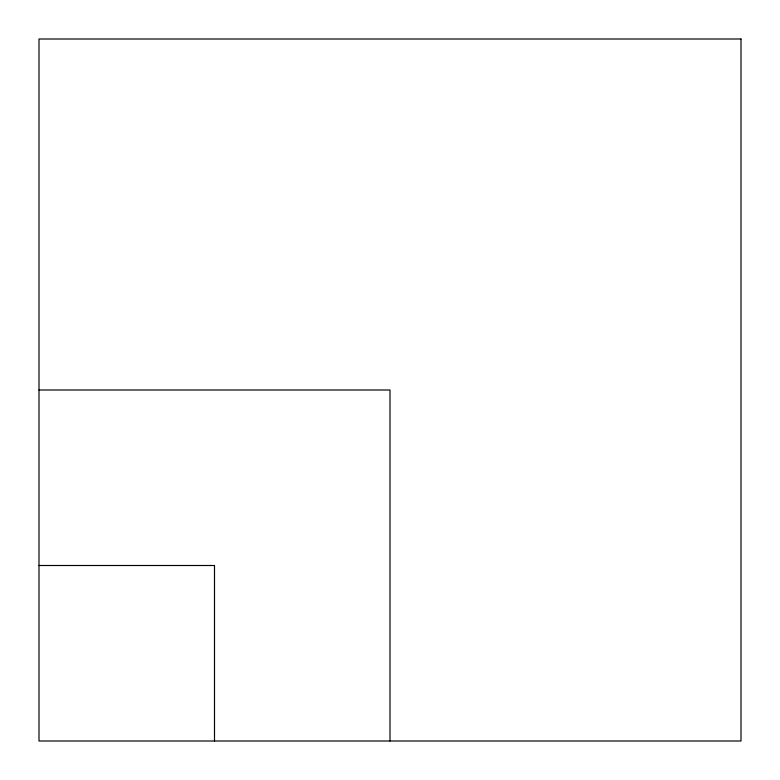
<?xml version="1.0" encoding="UTF-8"?>
<svg xmlns="http://www.w3.org/2000/svg" width="780" height="780" viewBox="0 0 780 780"><rect width="100%" height="100%" fill="white"/><g stroke="black" fill="none" stroke-linecap="round" stroke-linejoin="round"><path stroke-width="1.17" d="M39 390L390 390L390 741M39 565.5L214.5 565.5L214.5 741M741 39L39 39L39 741L741 741L741 39"/></g></svg>
